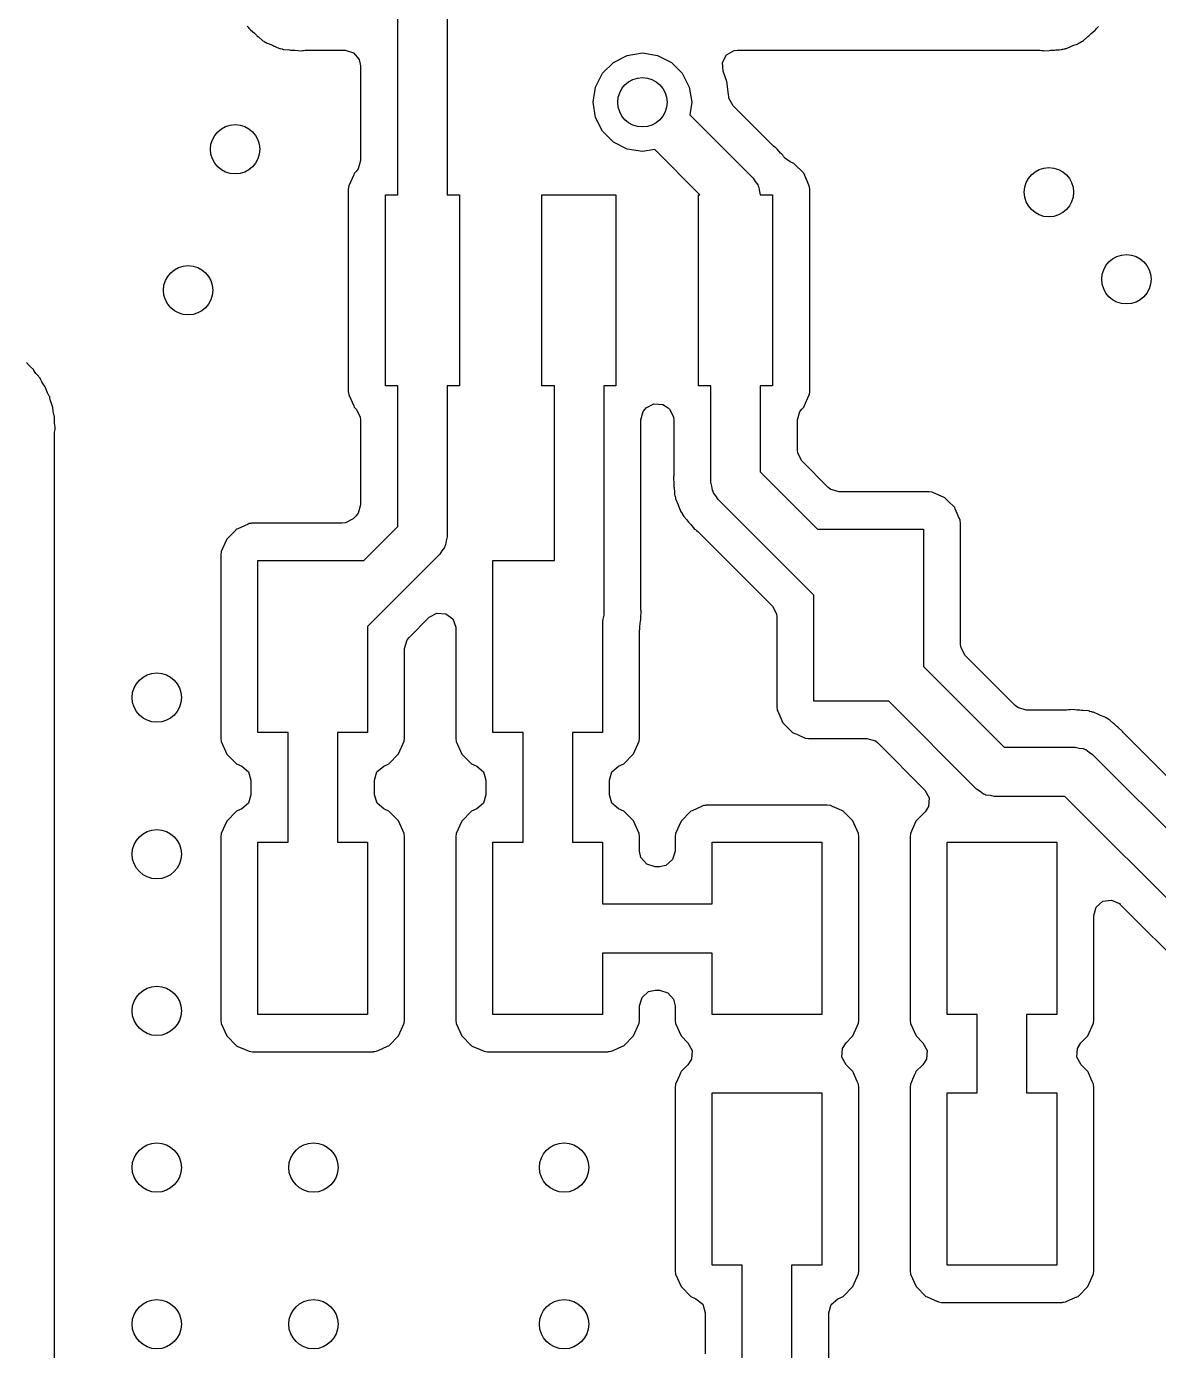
# Model space of a CAD drawing. Extents: x 1.61 to 3.5, y 0.06 to 3.74.
# Drawn here: x 2.3389 to 2.7003, y 1.0881 to 1.5107 of the extents above; entities that cross this region are included whole.
import ezdxf

# ---------------------------------------------------------------- set-up
doc = ezdxf.new("R2010")
doc.units = 0
doc.header["$MEASUREMENT"] = 0
doc.layers.add('BLACK', color=7, linetype='CONTINUOUS')

msp = doc.modelspace()

# ---------------------------------------------------------------- linework, layer by layer
at = {"layer": 'BLACK', "linetype": 'CONTINUOUS'}
for p, q in [((2.45739, 1.45701), (2.45739, 1.51493)), ((2.47314, 1.51454), (2.47314, 1.45701)), ((2.40938, 1.51082), (2.40967, 1.51045)), ((2.40967, 1.51045), (2.40969, 1.51046)), ((2.40969, 1.51046), (2.40991, 1.5102)), ((2.40991, 1.5102), (2.4101, 1.5099)), ((2.4101, 1.5099), (2.41037, 1.50966)), ((2.41037, 1.50966), (2.41037, 1.50966)), ((2.41037, 1.50966), (2.41167, 1.50852)), ((2.6788, 1.50845), (2.68, 1.50948)), ((2.68, 1.50948), (2.68027, 1.50971)), ((2.68027, 1.50971), (2.68046, 1.51001)), ((2.68046, 1.51001), (2.68069, 1.51028)), ((2.68069, 1.51028), (2.68104, 1.51071)), ((2.68069, 1.51028), (2.68069, 1.51028)), ((2.41167, 1.50852), (2.41189, 1.50831)), ((2.41189, 1.50831), (2.41233, 1.50787)), ((2.41233, 1.50787), (2.41247, 1.50776)), ((2.41247, 1.50776), (2.41247, 1.50776)), ((2.41247, 1.50776), (2.41265, 1.50762)), ((2.41265, 1.50762), (2.41296, 1.50737)), ((2.41296, 1.50737), (2.41433, 1.50616)), ((2.41433, 1.50616), (2.41465, 1.50601)), ((2.41465, 1.50601), (2.41478, 1.50593)), ((2.41478, 1.50593), (2.41529, 1.50562)), ((2.41529, 1.50562), (2.41542, 1.50555)), ((2.41542, 1.50555), (2.4157, 1.50534)), ((2.4157, 1.50534), (2.41603, 1.50521)), ((2.41603, 1.50521), (2.41603, 1.50521)), ((2.41603, 1.50521), (2.41742, 1.50469)), ((2.41742, 1.50469), (2.41779, 1.50454)), ((2.41779, 1.50454), (2.41944, 1.50376)), ((2.67252, 1.50445), (2.67289, 1.5046)), ((2.67289, 1.5046), (2.67428, 1.5051)), ((2.67428, 1.5051), (2.67461, 1.50522)), ((2.67428, 1.5051), (2.67428, 1.5051)), ((2.67461, 1.50522), (2.6749, 1.50543)), ((2.6749, 1.50543), (2.67503, 1.5055)), ((2.67503, 1.5055), (2.67554, 1.5058)), ((2.67554, 1.5058), (2.67567, 1.50588)), ((2.67567, 1.50588), (2.67599, 1.50603)), ((2.67599, 1.50603), (2.67626, 1.50626)), ((2.67626, 1.50626), (2.67738, 1.50722)), ((2.67626, 1.50626), (2.67626, 1.50626)), ((2.67738, 1.50722), (2.67769, 1.50747)), ((2.67769, 1.50747), (2.67796, 1.50767)), ((2.67796, 1.50767), (2.67811, 1.50778)), ((2.67811, 1.50778), (2.67853, 1.5082)), ((2.67853, 1.5082), (2.6788, 1.50845)), ((2.41944, 1.50376), (2.41979, 1.50371)), ((2.41979, 1.50371), (2.41994, 1.50366)), ((2.41994, 1.50366), (2.42051, 1.50351)), ((2.42051, 1.50351), (2.42066, 1.50348)), ((2.42066, 1.50348), (2.42099, 1.50336)), ((2.42099, 1.50336), (2.42282, 1.50322)), ((2.42282, 1.50322), (2.42321, 1.50318)), ((2.42321, 1.50318), (2.42373, 1.50309)), ((2.42373, 1.50309), (2.42433, 1.50309)), ((2.42433, 1.50309), (2.42469, 1.50308)), ((2.42469, 1.50308), (2.42662, 1.50294)), ((2.42662, 1.50294), (2.42696, 1.50301)), ((2.42696, 1.50301), (2.42732, 1.50304)), ((2.42732, 1.50304), (2.42787, 1.50309)), ((2.42732, 1.50304), (2.42732, 1.50304)), ((2.42787, 1.50309), (2.4406, 1.50309)), ((2.4406, 1.50309), (2.44328, 1.50231)), ((2.44328, 1.50231), (2.44511, 1.50019)), ((2.52624, 1.49924), (2.53063, 1.50148)), ((2.53063, 1.50148), (2.5355, 1.50225)), ((2.5355, 1.50225), (2.54037, 1.50148)), ((2.54037, 1.50148), (2.54476, 1.49924)), ((2.56104, 1.49917), (2.56237, 1.50163)), ((2.56237, 1.50163), (2.56482, 1.50298)), ((2.56482, 1.50298), (2.56589, 1.50309)), ((2.56589, 1.50309), (2.6625, 1.50309)), ((2.6625, 1.50309), (2.66297, 1.50304)), ((2.66297, 1.50304), (2.66297, 1.50306)), ((2.66297, 1.50306), (2.66332, 1.50303)), ((2.66332, 1.50303), (2.66367, 1.50296)), ((2.66367, 1.50296), (2.66538, 1.50306)), ((2.66538, 1.50306), (2.66575, 1.50308)), ((2.66575, 1.50308), (2.66605, 1.50309)), ((2.66605, 1.50309), (2.66668, 1.50309)), ((2.66668, 1.50309), (2.66708, 1.50315)), ((2.66708, 1.50315), (2.66747, 1.50319)), ((2.66747, 1.50319), (2.66857, 1.50326)), ((2.66857, 1.50326), (2.6693, 1.50331)), ((2.6693, 1.50331), (2.66963, 1.50343)), ((2.66963, 1.50343), (2.66978, 1.50346)), ((2.66978, 1.50346), (2.67036, 1.5036)), ((2.67036, 1.5036), (2.6705, 1.50364)), ((2.6705, 1.50364), (2.67085, 1.50369)), ((2.67085, 1.50369), (2.67252, 1.50445)), ((2.44511, 1.50019), (2.44556, 1.49813)), ((2.44556, 1.49813), (2.44556, 1.4679)), ((2.52276, 1.49576), (2.52624, 1.49924)), ((2.54476, 1.49924), (2.54824, 1.49576)), ((2.56125, 1.49638), (2.56104, 1.49917)), ((2.56248, 1.49313), (2.56125, 1.49638)), ((2.52052, 1.49137), (2.52276, 1.49576)), ((2.54824, 1.49576), (2.55048, 1.49137)), ((2.56298, 1.48896), (2.56248, 1.49313)), ((2.51975, 1.4865), (2.52052, 1.49137)), ((2.55048, 1.49137), (2.55125, 1.4865)), ((2.56306, 1.4883), (2.56298, 1.48896)), ((2.56314, 1.48784), (2.56306, 1.4883)), ((2.56448, 1.48539), (2.56314, 1.48784)), ((2.52052, 1.48163), (2.51975, 1.4865)), ((2.55125, 1.4865), (2.55062, 1.48252)), ((2.57735, 1.47252), (2.56448, 1.48539)), ((2.52276, 1.47724), (2.52052, 1.48163)), ((2.55062, 1.48252), (2.57084, 1.46229)), ((2.52624, 1.47376), (2.52276, 1.47724)), ((2.53063, 1.47152), (2.52624, 1.47376)), ((2.5355, 1.47075), (2.53063, 1.47152)), ((2.53948, 1.47138), (2.5355, 1.47075)), ((2.55385, 1.45701), (2.53948, 1.47138)), ((2.57779, 1.47216), (2.57735, 1.47252)), ((2.57805, 1.47193), (2.57779, 1.47216)), ((2.57779, 1.47216), (2.57779, 1.47216)), ((2.57835, 1.47174), (2.57805, 1.47193)), ((2.57858, 1.47147), (2.57835, 1.47174)), ((2.57961, 1.47028), (2.57858, 1.47147)), ((2.44556, 1.4679), (2.44477, 1.46522)), ((2.57986, 1.47001), (2.57961, 1.47028)), ((2.58028, 1.46958), (2.57986, 1.47001)), ((2.5804, 1.46943), (2.58028, 1.46958)), ((2.58059, 1.46916), (2.5804, 1.46943)), ((2.5804, 1.46943), (2.5804, 1.46943)), ((2.58084, 1.46885), (2.58059, 1.46916)), ((2.58089, 1.46879), (2.58084, 1.46885)), ((2.58265, 1.46748), (2.58089, 1.46879)), ((2.58387, 1.46694), (2.58265, 1.46748)), ((2.58699, 1.46383), (2.58387, 1.46694)), ((2.44334, 1.46339), (2.4423, 1.46105)), ((2.44352, 1.46381), (2.44334, 1.46339)), ((2.44334, 1.46339), (2.44334, 1.46339)), ((2.44411, 1.4644), (2.44352, 1.46381)), ((2.44477, 1.46522), (2.44411, 1.4644)), ((2.57084, 1.46229), (2.57154, 1.46118)), ((2.58878, 1.4598), (2.58699, 1.46383)), ((2.44174, 1.45978), (2.44162, 1.45877)), ((2.44162, 1.45877), (2.44162, 1.39423)), ((2.4423, 1.46105), (2.44174, 1.45978)), ((2.57154, 1.46118), (2.57236, 1.46015)), ((2.57236, 1.46015), (2.57246, 1.45971)), ((2.57246, 1.45971), (2.5727, 1.45933)), ((2.5727, 1.45933), (2.57285, 1.45802)), ((2.57285, 1.45802), (2.57307, 1.45701)), ((2.58891, 1.45877), (2.58878, 1.4598)), ((2.58891, 1.39423), (2.58891, 1.45877)), ((2.45345, 1.39599), (2.45345, 1.45701)), ((2.45345, 1.45701), (2.45739, 1.45701)), ((2.47314, 1.45701), (2.47707, 1.45701)), ((2.47707, 1.45701), (2.47707, 1.39599)), ((2.50345, 1.39599), (2.50345, 1.45701)), ((2.50345, 1.45701), (2.52707, 1.45701)), ((2.52707, 1.45701), (2.52707, 1.39599)), ((2.55345, 1.39599), (2.55345, 1.45701)), ((2.55345, 1.45701), (2.55385, 1.45701)), ((2.57307, 1.45701), (2.57707, 1.45701)), ((2.57707, 1.45701), (2.57707, 1.39599)), ((2.3397, 1.40247), (2.33885, 1.40344)), ((2.34014, 1.40203), (2.3397, 1.40247)), ((2.3411, 1.40117), (2.34014, 1.40203)), ((2.34127, 1.40092), (2.3411, 1.40117)), ((2.34193, 1.39997), (2.34127, 1.40092)), ((2.34127, 1.40092), (2.34127, 1.40092)), ((2.34228, 1.39952), (2.34193, 1.39997)), ((2.34324, 1.39841), (2.34228, 1.39952)), ((2.34338, 1.39815), (2.34324, 1.39841)), ((2.34383, 1.39727), (2.34338, 1.39815)), ((2.34338, 1.39815), (2.34338, 1.39815)), ((2.34415, 1.39673), (2.34383, 1.39727)), ((2.34488, 1.39567), (2.34415, 1.39673)), ((2.34499, 1.39539), (2.34488, 1.39567)), ((2.3454, 1.3943), (2.34499, 1.39539)), ((2.45739, 1.39599), (2.45345, 1.39599)), ((2.45739, 1.35106), (2.45739, 1.39599)), ((2.47707, 1.39599), (2.47314, 1.39599)), ((2.47314, 1.39599), (2.47314, 1.34779)), ((2.50739, 1.39599), (2.50345, 1.39599)), ((2.50739, 1.3403), (2.50739, 1.39599)), ((2.52707, 1.39599), (2.52314, 1.39599)), ((2.52314, 1.39599), (2.52314, 1.32279)), ((2.55739, 1.39599), (2.55345, 1.39599)), ((2.55739, 1.3653), (2.55739, 1.39599)), ((2.57707, 1.39599), (2.57314, 1.39599)), ((2.57314, 1.39599), (2.57314, 1.36856)), ((2.34563, 1.39378), (2.3454, 1.3943)), ((2.34617, 1.39275), (2.34563, 1.39378)), ((2.3463, 1.39248), (2.34617, 1.39275)), ((2.34617, 1.39275), (2.34617, 1.39275)), ((2.34637, 1.39219), (2.3463, 1.39248)), ((2.3466, 1.39123), (2.34637, 1.39219)), ((2.34637, 1.39219), (2.34637, 1.39219)), ((2.34679, 1.39063), (2.3466, 1.39123)), ((2.34714, 1.38971), (2.34679, 1.39063)), ((2.44162, 1.39423), (2.44174, 1.3932)), ((2.44174, 1.3932), (2.4419, 1.39286)), ((2.4419, 1.39286), (2.4419, 1.39286)), ((2.4419, 1.39286), (2.44335, 1.38959)), ((2.58723, 1.38971), (2.58864, 1.39288)), ((2.58864, 1.39288), (2.58879, 1.39322)), ((2.58879, 1.39322), (2.58891, 1.39423)), ((2.34724, 1.38943), (2.34714, 1.38971)), ((2.34728, 1.38913), (2.34724, 1.38943)), ((2.34742, 1.38798), (2.34728, 1.38913)), ((2.34728, 1.38913), (2.34728, 1.38913)), ((2.34752, 1.38741), (2.34742, 1.38798)), ((2.34786, 1.38599), (2.34752, 1.38741)), ((2.44335, 1.38959), (2.44335, 1.38959)), ((2.44335, 1.38959), (2.44353, 1.38917)), ((2.44353, 1.38917), (2.4441, 1.3886)), ((2.4441, 1.3886), (2.44544, 1.38615)), ((2.44544, 1.38615), (2.44556, 1.38509)), ((2.53497, 1.3851), (2.53576, 1.38778)), ((2.53576, 1.38778), (2.53642, 1.3886)), ((2.53642, 1.3886), (2.53675, 1.38893)), ((2.53675, 1.38893), (2.5392, 1.39027)), ((2.5392, 1.39027), (2.54199, 1.39008)), ((2.54199, 1.39008), (2.54377, 1.38894)), ((2.54377, 1.38894), (2.5441, 1.3886)), ((2.5441, 1.3886), (2.54544, 1.38615)), ((2.54544, 1.38615), (2.54556, 1.38509)), ((2.58497, 1.3851), (2.58576, 1.38778)), ((2.58576, 1.38778), (2.58642, 1.3886)), ((2.58642, 1.3886), (2.58668, 1.38886)), ((2.58668, 1.38886), (2.58701, 1.38919)), ((2.58701, 1.38919), (2.58723, 1.38971)), ((2.34785, 1.38484), (2.34786, 1.38599)), ((2.34785, 1.3847), (2.34785, 1.38484)), ((2.34789, 1.38408), (2.34785, 1.3847)), ((2.34805, 1.3828), (2.34789, 1.38408)), ((2.34789, 1.38118), (2.34802, 1.38206)), ((2.34802, 1.38206), (2.34804, 1.38222)), ((2.34802, 1.38206), (2.34802, 1.38206)), ((2.34804, 1.38222), (2.34805, 1.3828)), ((2.44556, 1.38509), (2.44556, 1.35802)), ((2.53497, 1.32541), (2.53497, 1.3851)), ((2.54556, 1.38509), (2.54556, 1.36806)), ((2.58497, 1.37552), (2.58497, 1.3851)), ((2.34784, 1.38049), (2.34789, 1.38118)), ((2.34784, 1.07376), (2.34784, 1.38049)), ((2.58508, 1.37446), (2.58497, 1.37552)), ((2.58642, 1.37201), (2.58508, 1.37446)), ((2.59485, 1.36358), (2.58642, 1.37201)), ((2.5455, 1.36724), (2.54542, 1.3669)), ((2.54542, 1.3669), (2.54544, 1.36654)), ((2.54544, 1.36654), (2.54555, 1.36482)), ((2.54553, 1.36759), (2.5455, 1.36724)), ((2.54556, 1.36806), (2.54551, 1.36759)), ((2.54551, 1.36759), (2.54553, 1.36759)), ((2.55768, 1.36402), (2.55739, 1.3653)), ((2.57314, 1.36856), (2.5914, 1.3503)), ((2.54555, 1.36482), (2.54556, 1.36451)), ((2.54556, 1.36451), (2.54556, 1.36388)), ((2.54556, 1.36388), (2.54558, 1.36371)), ((2.54558, 1.36371), (2.54562, 1.36349)), ((2.54562, 1.36349), (2.54566, 1.36309)), ((2.54566, 1.36309), (2.5457, 1.36238)), ((2.5457, 1.36238), (2.54577, 1.36126)), ((2.54577, 1.36126), (2.54589, 1.36093)), ((2.54589, 1.36093), (2.54592, 1.36078)), ((2.54592, 1.36078), (2.54606, 1.3602)), ((2.55783, 1.36271), (2.55768, 1.36402)), ((2.55807, 1.36233), (2.55783, 1.36271)), ((2.55817, 1.36188), (2.55807, 1.36233)), ((2.55899, 1.36086), (2.55817, 1.36188)), ((2.55969, 1.35974), (2.55899, 1.36086)), ((2.59567, 1.36292), (2.59485, 1.36358)), ((2.59835, 1.36213), (2.59567, 1.36292)), ((2.62702, 1.36213), (2.59835, 1.36213)), ((2.62803, 1.36201), (2.62702, 1.36213)), ((2.62837, 1.36186), (2.62803, 1.36201)), ((2.63164, 1.36042), (2.62837, 1.36186)), ((2.62837, 1.36186), (2.62837, 1.36186)), ((2.44556, 1.35802), (2.44477, 1.35533)), ((2.54606, 1.3602), (2.54611, 1.36006)), ((2.54611, 1.36006), (2.54616, 1.35971)), ((2.54616, 1.35971), (2.54691, 1.35804)), ((2.54691, 1.35804), (2.54706, 1.35768)), ((2.54706, 1.35768), (2.54757, 1.35629)), ((2.59026, 1.32916), (2.55969, 1.35974)), ((2.63206, 1.36023), (2.63164, 1.36042)), ((2.63164, 1.36042), (2.63164, 1.36042)), ((2.63342, 1.35887), (2.63206, 1.36023)), ((2.63476, 1.35754), (2.63342, 1.35887)), ((2.63518, 1.35712), (2.63476, 1.35754)), ((2.63537, 1.3567), (2.63518, 1.35712)), ((2.63634, 1.35451), (2.63537, 1.3567)), ((2.44318, 1.35358), (2.44073, 1.35224)), ((2.44411, 1.35451), (2.44318, 1.35358)), ((2.44477, 1.35533), (2.44411, 1.35451)), ((2.54757, 1.35629), (2.54757, 1.35629)), ((2.54757, 1.35629), (2.54769, 1.35595)), ((2.54769, 1.35595), (2.5479, 1.35567)), ((2.5479, 1.35567), (2.54797, 1.35554)), ((2.54797, 1.35554), (2.54827, 1.35502)), ((2.54827, 1.35502), (2.54835, 1.3549)), ((2.54835, 1.3549), (2.54849, 1.35457)), ((2.54849, 1.35457), (2.54872, 1.35431)), ((2.54872, 1.35431), (2.54872, 1.35431)), ((2.54872, 1.35431), (2.54969, 1.35319)), ((2.54969, 1.35319), (2.54994, 1.35287)), ((2.54994, 1.35287), (2.55024, 1.35245)), ((2.55024, 1.35245), (2.55067, 1.35203)), ((2.63697, 1.35309), (2.63634, 1.35451)), ((2.63709, 1.35206), (2.63697, 1.35309)), ((2.4056, 1.34987), (2.40283, 1.3471)), ((2.40562, 1.34989), (2.4056, 1.34987)), ((2.40595, 1.35022), (2.40562, 1.34989)), ((2.40562, 1.34989), (2.40562, 1.34989)), ((2.40637, 1.3504), (2.40595, 1.35022)), ((2.40963, 1.35186), (2.40637, 1.3504)), ((2.40997, 1.35201), (2.40963, 1.35186)), ((2.40963, 1.35186), (2.40963, 1.35186)), ((2.41057, 1.35208), (2.40997, 1.35201)), ((2.41086, 1.35211), (2.41057, 1.35208)), ((2.41101, 1.35213), (2.41086, 1.35211)), ((2.41086, 1.35211), (2.41086, 1.35211)), ((2.43967, 1.35213), (2.41101, 1.35213)), ((2.44073, 1.35224), (2.43967, 1.35213)), ((2.44663, 1.3403), (2.45739, 1.35106)), ((2.55067, 1.35203), (2.55092, 1.35176)), ((2.55092, 1.35176), (2.55218, 1.3503)), ((2.55218, 1.3503), (2.55247, 1.35011)), ((2.55247, 1.35011), (2.55274, 1.34987)), ((2.55274, 1.34987), (2.55274, 1.34987)), ((2.55274, 1.34987), (2.55318, 1.34952)), ((2.55318, 1.34952), (2.57698, 1.32572)), ((2.5914, 1.3503), (2.62526, 1.3503)), ((2.62526, 1.3503), (2.62526, 1.30643)), ((2.63709, 1.31339), (2.63709, 1.35206)), ((2.40283, 1.3471), (2.40105, 1.34307)), ((2.47235, 1.34437), (2.47153, 1.34334)), ((2.47245, 1.34481), (2.47235, 1.34437)), ((2.4727, 1.3452), (2.47245, 1.34481)), ((2.47284, 1.3465), (2.4727, 1.3452)), ((2.47314, 1.34779), (2.47284, 1.3465)), ((2.40105, 1.34307), (2.40093, 1.34206)), ((2.40093, 1.34206), (2.40093, 1.28354)), ((2.41276, 1.2853), (2.41276, 1.3403)), ((2.41276, 1.3403), (2.44663, 1.3403)), ((2.47083, 1.34223), (2.44776, 1.31916)), ((2.47153, 1.34334), (2.47083, 1.34223)), ((2.48776, 1.2853), (2.48776, 1.3403)), ((2.48776, 1.3403), (2.50739, 1.3403)), ((2.59026, 1.2953), (2.59026, 1.32916)), ((2.46746, 1.32213), (2.46992, 1.32347)), ((2.46992, 1.32347), (2.47271, 1.32327)), ((2.47271, 1.32327), (2.47494, 1.3216)), ((2.52314, 1.32279), (2.52284, 1.3215)), ((2.53503, 1.32485), (2.53497, 1.32541)), ((2.53498, 1.32223), (2.5351, 1.3238)), ((2.53505, 1.3245), (2.53503, 1.32485)), ((2.53503, 1.32485), (2.53503, 1.32485)), ((2.53513, 1.32415), (2.53505, 1.3245)), ((2.5351, 1.3238), (2.53513, 1.32415)), ((2.57698, 1.32572), (2.57832, 1.32326)), ((2.57832, 1.32326), (2.57843, 1.32221)), ((2.44776, 1.31916), (2.44776, 1.2853)), ((2.46105, 1.31572), (2.46746, 1.32213)), ((2.47494, 1.3216), (2.47592, 1.31898)), ((2.47592, 1.31898), (2.47593, 1.31863)), ((2.47593, 1.31863), (2.47593, 1.28354)), ((2.52284, 1.3215), (2.52276, 1.3208)), ((2.52276, 1.3208), (2.52276, 1.2853)), ((2.53467, 1.31844), (2.53471, 1.31852)), ((2.53471, 1.31852), (2.53473, 1.31888)), ((2.53473, 1.31888), (2.53484, 1.32035)), ((2.53473, 1.31888), (2.53473, 1.31888)), ((2.53484, 1.32035), (2.53489, 1.32075)), ((2.53489, 1.32075), (2.53497, 1.32126)), ((2.53497, 1.32186), (2.53498, 1.32223)), ((2.53497, 1.32126), (2.53497, 1.32186)), ((2.57843, 1.32221), (2.57843, 1.29354)), ((2.45959, 1.31221), (2.46038, 1.31489)), ((2.46038, 1.31489), (2.46105, 1.31572)), ((2.53459, 1.31771), (2.53467, 1.31844)), ((2.53459, 1.28354), (2.53459, 1.31771)), ((2.45959, 1.28354), (2.45959, 1.31221)), ((2.63721, 1.31234), (2.63709, 1.31339)), ((2.63855, 1.30988), (2.63721, 1.31234)), ((2.62526, 1.30643), (2.65103, 1.28067)), ((2.65447, 1.29396), (2.63855, 1.30988)), ((2.57843, 1.29354), (2.57856, 1.29251)), ((2.61413, 1.2953), (2.59026, 1.2953)), ((2.6422, 1.26723), (2.61413, 1.2953)), ((2.6553, 1.29329), (2.65447, 1.29396)), ((2.65798, 1.2925), (2.6553, 1.29329)), ((2.57856, 1.29251), (2.57871, 1.29217)), ((2.57871, 1.29217), (2.57871, 1.29217)), ((2.57871, 1.29217), (2.57905, 1.2914)), ((2.57905, 1.2914), (2.58034, 1.28848)), ((2.671, 1.2925), (2.65798, 1.2925)), ((2.67156, 1.29256), (2.671, 1.2925)), ((2.67191, 1.29259), (2.67156, 1.29256)), ((2.67156, 1.29256), (2.67156, 1.29256)), ((2.67226, 1.29266), (2.67191, 1.29259)), ((2.67357, 1.29256), (2.67226, 1.29266)), ((2.67418, 1.29252), (2.67357, 1.29256)), ((2.67455, 1.2925), (2.67418, 1.29252)), ((2.67515, 1.2925), (2.67455, 1.2925)), ((2.67566, 1.29242), (2.67515, 1.2925)), ((2.67606, 1.29238), (2.67566, 1.29242)), ((2.67789, 1.29224), (2.67606, 1.29238)), ((2.67822, 1.29212), (2.67789, 1.29224)), ((2.67836, 1.29209), (2.67822, 1.29212)), ((2.67894, 1.29193), (2.67836, 1.29209)), ((2.67908, 1.29189), (2.67894, 1.29193)), ((2.67943, 1.29184), (2.67908, 1.29189)), ((2.67975, 1.29169), (2.67943, 1.29184)), ((2.68109, 1.29106), (2.67975, 1.29169)), ((2.67975, 1.29169), (2.67975, 1.29169)), ((2.68146, 1.2909), (2.68109, 1.29106)), ((2.68317, 1.29026), (2.68146, 1.2909)), ((2.68345, 1.29005), (2.68317, 1.29026)), ((2.68358, 1.28998), (2.68345, 1.29005)), ((2.6841, 1.28967), (2.68358, 1.28998)), ((2.68422, 1.28959), (2.6841, 1.28967)), ((2.68454, 1.28944), (2.68422, 1.28959)), ((2.6848, 1.2892), (2.68454, 1.28944)), ((2.68591, 1.28823), (2.6848, 1.2892)), ((2.42239, 1.2853), (2.41276, 1.2853)), ((2.42239, 1.2503), (2.42239, 1.2853)), ((2.44776, 1.2853), (2.43814, 1.2853)), ((2.43814, 1.2853), (2.43814, 1.2503)), ((2.49739, 1.2853), (2.48776, 1.2853)), ((2.49739, 1.2503), (2.49739, 1.2853)), ((2.52276, 1.2853), (2.51314, 1.2853)), ((2.51314, 1.2853), (2.51314, 1.2503)), ((2.58034, 1.28848), (2.58067, 1.28816)), ((2.58067, 1.28816), (2.58067, 1.28816)), ((2.58067, 1.28816), (2.5811, 1.28773)), ((2.5811, 1.28773), (2.58346, 1.28537)), ((2.58346, 1.28537), (2.58388, 1.28518)), ((2.58388, 1.28518), (2.58388, 1.28518)), ((2.58388, 1.28518), (2.5848, 1.28478)), ((2.5848, 1.28478), (2.5875, 1.28359)), ((2.68622, 1.28797), (2.68591, 1.28823)), ((2.6864, 1.28784), (2.68622, 1.28797)), ((2.68654, 1.28773), (2.6864, 1.28784)), ((2.68698, 1.28729), (2.68654, 1.28773)), ((2.68721, 1.28708), (2.68698, 1.28729)), ((2.68877, 1.2857), (2.68721, 1.28708)), ((2.68896, 1.2854), (2.68877, 1.2857)), ((2.68919, 1.28513), (2.68896, 1.2854)), ((2.6892, 1.28515), (2.68919, 1.28513)), ((2.6895, 1.28478), (2.6892, 1.28515)), ((2.79735, 1.17693), (2.6895, 1.28478)), ((2.40093, 1.28354), (2.40106, 1.28251)), ((2.40106, 1.28251), (2.40284, 1.27848)), ((2.45769, 1.2785), (2.45948, 1.28253)), ((2.45948, 1.28253), (2.45959, 1.28354)), ((2.47593, 1.28354), (2.47606, 1.28251)), ((2.47606, 1.28251), (2.47784, 1.27848)), ((2.53269, 1.2785), (2.53448, 1.28253)), ((2.53448, 1.28253), (2.53459, 1.28354)), ((2.5875, 1.28359), (2.58851, 1.28347)), ((2.58851, 1.28347), (2.60717, 1.28347)), ((2.60717, 1.28347), (2.60986, 1.28268)), ((2.60986, 1.28268), (2.61068, 1.28202)), ((2.61068, 1.28202), (2.6257, 1.26699)), ((2.65103, 1.28067), (2.67362, 1.28067)), ((2.67362, 1.28067), (2.67491, 1.28038)), ((2.40284, 1.27848), (2.40596, 1.27537)), ((2.45458, 1.27538), (2.45769, 1.2785)), ((2.47784, 1.27848), (2.48096, 1.27537)), ((2.52958, 1.27538), (2.53269, 1.2785)), ((2.67491, 1.28038), (2.67621, 1.28023)), ((2.67621, 1.28023), (2.6766, 1.27999)), ((2.6766, 1.27999), (2.67704, 1.27989)), ((2.67704, 1.27989), (2.67806, 1.27907)), ((2.67806, 1.27907), (2.67918, 1.27837)), ((2.67918, 1.27837), (2.79084, 1.1667)), ((2.40596, 1.27537), (2.4076, 1.27464)), ((2.4076, 1.27464), (2.40974, 1.27284)), ((2.40974, 1.27284), (2.41056, 1.27011)), ((2.44997, 1.27011), (2.45076, 1.27279)), ((2.45076, 1.27279), (2.45292, 1.27464)), ((2.45292, 1.27464), (2.45458, 1.27538)), ((2.48096, 1.27537), (2.4826, 1.27464)), ((2.4826, 1.27464), (2.48474, 1.27284)), ((2.48474, 1.27284), (2.48556, 1.27011)), ((2.52497, 1.27011), (2.52576, 1.27279)), ((2.52576, 1.27279), (2.52792, 1.27464)), ((2.52792, 1.27464), (2.52958, 1.27538)), ((2.41056, 1.27011), (2.41056, 1.26549)), ((2.44997, 1.26549), (2.44997, 1.27011)), ((2.48556, 1.27011), (2.48556, 1.26549)), ((2.52497, 1.26549), (2.52497, 1.27011)), ((2.41056, 1.26549), (2.40977, 1.26281)), ((2.45079, 1.26276), (2.44997, 1.26549)), ((2.48556, 1.26549), (2.48477, 1.26281)), ((2.52579, 1.26276), (2.52497, 1.26549)), ((2.6257, 1.26699), (2.62704, 1.26454)), ((2.62704, 1.26454), (2.62685, 1.26175)), ((2.64331, 1.26653), (2.6422, 1.26723)), ((2.64434, 1.26571), (2.64331, 1.26653)), ((2.64478, 1.26561), (2.64434, 1.26571)), ((2.64516, 1.26537), (2.64478, 1.26561)), ((2.64647, 1.26522), (2.64516, 1.26537)), ((2.64775, 1.26493), (2.64647, 1.26522)), ((2.67035, 1.26493), (2.64775, 1.26493)), ((2.77739, 1.15788), (2.67035, 1.26493)), ((2.40595, 1.26022), (2.40283, 1.2571)), ((2.40761, 1.26096), (2.40595, 1.26022)), ((2.40977, 1.26281), (2.40761, 1.26096)), ((2.45292, 1.26096), (2.45079, 1.26276)), ((2.45456, 1.26023), (2.45292, 1.26096)), ((2.45768, 1.25712), (2.45456, 1.26023)), ((2.48095, 1.26022), (2.47783, 1.2571)), ((2.48261, 1.26096), (2.48095, 1.26022)), ((2.48477, 1.26281), (2.48261, 1.26096)), ((2.52792, 1.26096), (2.52579, 1.26276)), ((2.52956, 1.26023), (2.52792, 1.26096)), ((2.53268, 1.25712), (2.52956, 1.26023)), ((2.55095, 1.26022), (2.54783, 1.2571)), ((2.55137, 1.2604), (2.55095, 1.26022)), ((2.55463, 1.26186), (2.55137, 1.2604)), ((2.55497, 1.26201), (2.55463, 1.26186)), ((2.55463, 1.26186), (2.55463, 1.26186)), ((2.55561, 1.26208), (2.55497, 1.26201)), ((2.55586, 1.26211), (2.55561, 1.26208)), ((2.55601, 1.26213), (2.55586, 1.26211)), ((2.55586, 1.26211), (2.55586, 1.26211)), ((2.59452, 1.26213), (2.55601, 1.26213)), ((2.59553, 1.26201), (2.59452, 1.26213)), ((2.59613, 1.26175), (2.59553, 1.26201)), ((2.59914, 1.26042), (2.59613, 1.26175)), ((2.59956, 1.26023), (2.59914, 1.26042)), ((2.59914, 1.26042), (2.59914, 1.26042)), ((2.60268, 1.25712), (2.59956, 1.26023)), ((2.62571, 1.25998), (2.62283, 1.2571)), ((2.62685, 1.26175), (2.62571, 1.25998)), ((2.40283, 1.2571), (2.40105, 1.25307)), ((2.45947, 1.25309), (2.45768, 1.25712)), ((2.47783, 1.2571), (2.47605, 1.25307)), ((2.53447, 1.25309), (2.53268, 1.25712)), ((2.54783, 1.2571), (2.54605, 1.25307)), ((2.60447, 1.25309), (2.60268, 1.25712)), ((2.62283, 1.2571), (2.62105, 1.25307)), ((2.40105, 1.25307), (2.40093, 1.25206)), ((2.40093, 1.25206), (2.40093, 1.19354)), ((2.45959, 1.25206), (2.45947, 1.25309)), ((2.45959, 1.19354), (2.45959, 1.25206)), ((2.47605, 1.25307), (2.47593, 1.25206)), ((2.47593, 1.25206), (2.47593, 1.19354)), ((2.53459, 1.25206), (2.53447, 1.25309)), ((2.53459, 1.24746), (2.53459, 1.25206)), ((2.54605, 1.25307), (2.54593, 1.25206)), ((2.54593, 1.25206), (2.54593, 1.24746)), ((2.60459, 1.25206), (2.60447, 1.25309)), ((2.60459, 1.19354), (2.60459, 1.25206)), ((2.62105, 1.25307), (2.62093, 1.25206)), ((2.62093, 1.25206), (2.62093, 1.19354)), ((2.41276, 1.1953), (2.41276, 1.2503)), ((2.41276, 1.2503), (2.42239, 1.2503)), ((2.43814, 1.2503), (2.44776, 1.2503)), ((2.44776, 1.2503), (2.44776, 1.1953)), ((2.48776, 1.1953), (2.48776, 1.2503)), ((2.48776, 1.2503), (2.49739, 1.2503)), ((2.51314, 1.2503), (2.52276, 1.2503)), ((2.52276, 1.2503), (2.52276, 1.23067)), ((2.53504, 1.2454), (2.53459, 1.24746)), ((2.54593, 1.24746), (2.54515, 1.24478)), ((2.55776, 1.23067), (2.55776, 1.2503)), ((2.55776, 1.2503), (2.59276, 1.2503)), ((2.59276, 1.2503), (2.59276, 1.1953)), ((2.63276, 1.1953), (2.63276, 1.2503)), ((2.63276, 1.2503), (2.66776, 1.2503)), ((2.66776, 1.2503), (2.66776, 1.1953)), ((2.53687, 1.24329), (2.53504, 1.2454)), ((2.53956, 1.2425), (2.53687, 1.24329)), ((2.54097, 1.2425), (2.53956, 1.2425)), ((2.54303, 1.24295), (2.54097, 1.2425)), ((2.54515, 1.24478), (2.54303, 1.24295)), ((2.52276, 1.23067), (2.55776, 1.23067)), ((2.68038, 1.22965), (2.68249, 1.23148)), ((2.68249, 1.23148), (2.68526, 1.23188)), ((2.68526, 1.23188), (2.6878, 1.23072)), ((2.6878, 1.23072), (2.68806, 1.23048)), ((2.68806, 1.23048), (2.76411, 1.15444)), ((2.67959, 1.22697), (2.68038, 1.22965)), ((2.67959, 1.19354), (2.67959, 1.22697)), ((2.55776, 1.21493), (2.52276, 1.21493)), ((2.52276, 1.21493), (2.52276, 1.1953)), ((2.55776, 1.1953), (2.55776, 1.21493)), ((2.53459, 1.19813), (2.53538, 1.20082)), ((2.53538, 1.20082), (2.53749, 1.20265)), ((2.53749, 1.20265), (2.53956, 1.20309)), ((2.53956, 1.20309), (2.54097, 1.20309)), ((2.54097, 1.20309), (2.54365, 1.20231)), ((2.54365, 1.20231), (2.54548, 1.20019)), ((2.54548, 1.20019), (2.54593, 1.19813)), ((2.53459, 1.19354), (2.53459, 1.19813)), ((2.54593, 1.19813), (2.54593, 1.19354)), ((2.40093, 1.19354), (2.40106, 1.19251)), ((2.40106, 1.19251), (2.40284, 1.18848)), ((2.44776, 1.1953), (2.41276, 1.1953)), ((2.45769, 1.1885), (2.45948, 1.19253)), ((2.45948, 1.19253), (2.45959, 1.19354)), ((2.47593, 1.19354), (2.47606, 1.19251)), ((2.47606, 1.19251), (2.47784, 1.18848)), ((2.52276, 1.1953), (2.48776, 1.1953)), ((2.53269, 1.1885), (2.53448, 1.19253)), ((2.53448, 1.19253), (2.53459, 1.19354)), ((2.54593, 1.19354), (2.54606, 1.19251)), ((2.54606, 1.19251), (2.54784, 1.18848)), ((2.59276, 1.1953), (2.55776, 1.1953)), ((2.60269, 1.1885), (2.60448, 1.19253)), ((2.60448, 1.19253), (2.60459, 1.19354)), ((2.62093, 1.19354), (2.62106, 1.19251)), ((2.62106, 1.19251), (2.62284, 1.18848)), ((2.64239, 1.1953), (2.63276, 1.1953)), ((2.64239, 1.1703), (2.64239, 1.1953)), ((2.66776, 1.1953), (2.65814, 1.1953)), ((2.65814, 1.1953), (2.65814, 1.1703)), ((2.67769, 1.1885), (2.67948, 1.19253)), ((2.67948, 1.19253), (2.67959, 1.19354)), ((2.40284, 1.18848), (2.40596, 1.18537)), ((2.45458, 1.18538), (2.45769, 1.1885)), ((2.47784, 1.18848), (2.48096, 1.18537)), ((2.52958, 1.18538), (2.53269, 1.1885)), ((2.54784, 1.18848), (2.55002, 1.18631)), ((2.6005, 1.1863), (2.60237, 1.18818)), ((2.60237, 1.18818), (2.60269, 1.1885)), ((2.62284, 1.18848), (2.62502, 1.18631)), ((2.6755, 1.1863), (2.67737, 1.18818)), ((2.67737, 1.18818), (2.67769, 1.1885)), ((2.40596, 1.18537), (2.40638, 1.18518)), ((2.40638, 1.18518), (2.40638, 1.18518)), ((2.40638, 1.18518), (2.40873, 1.18415)), ((2.40873, 1.18415), (2.40999, 1.18359)), ((2.40999, 1.18359), (2.41101, 1.18347)), ((2.41101, 1.18347), (2.44952, 1.18347)), ((2.44952, 1.18347), (2.44967, 1.18349)), ((2.44967, 1.18349), (2.44997, 1.18352)), ((2.44967, 1.18349), (2.44967, 1.18349)), ((2.44997, 1.18352), (2.45055, 1.18359)), ((2.45055, 1.18359), (2.45116, 1.18386)), ((2.45116, 1.18386), (2.45416, 1.18519)), ((2.45416, 1.18519), (2.45458, 1.18538)), ((2.48096, 1.18537), (2.48138, 1.18518)), ((2.48138, 1.18518), (2.48138, 1.18518)), ((2.48138, 1.18518), (2.48373, 1.18415)), ((2.48373, 1.18415), (2.485, 1.18359)), ((2.485, 1.18359), (2.48601, 1.18347)), ((2.48601, 1.18347), (2.52452, 1.18347)), ((2.52452, 1.18347), (2.52467, 1.18349)), ((2.52467, 1.18349), (2.52497, 1.18352)), ((2.52467, 1.18349), (2.52467, 1.18349)), ((2.52497, 1.18352), (2.52555, 1.18359)), ((2.52555, 1.18359), (2.52616, 1.18386)), ((2.52616, 1.18386), (2.52916, 1.18519)), ((2.52916, 1.18519), (2.52958, 1.18538)), ((2.55002, 1.18631), (2.55136, 1.18386)), ((2.55136, 1.18386), (2.55116, 1.18107)), ((2.59917, 1.18174), (2.59936, 1.18453)), ((2.59936, 1.18453), (2.6005, 1.1863)), ((2.62502, 1.18631), (2.62636, 1.18386)), ((2.62636, 1.18386), (2.62616, 1.18107)), ((2.67417, 1.18174), (2.67436, 1.18453)), ((2.67436, 1.18453), (2.6755, 1.1863)), ((2.55003, 1.1793), (2.54783, 1.1771)), ((2.55116, 1.18107), (2.55003, 1.1793)), ((2.60051, 1.17929), (2.59917, 1.18174)), ((2.60268, 1.17712), (2.60051, 1.17929)), ((2.62503, 1.1793), (2.62283, 1.1771)), ((2.62616, 1.18107), (2.62503, 1.1793)), ((2.67551, 1.17929), (2.67417, 1.18174)), ((2.67768, 1.17712), (2.67551, 1.17929)), ((2.5473, 1.17589), (2.54605, 1.17307)), ((2.54765, 1.17668), (2.5473, 1.17589)), ((2.54783, 1.1771), (2.54765, 1.17668)), ((2.54765, 1.17668), (2.54765, 1.17668)), ((2.60287, 1.1767), (2.60268, 1.17712)), ((2.60407, 1.17399), (2.60287, 1.1767)), ((2.6223, 1.17589), (2.62105, 1.17307)), ((2.62265, 1.17668), (2.6223, 1.17589)), ((2.62283, 1.1771), (2.62265, 1.17668)), ((2.62265, 1.17668), (2.62265, 1.17668)), ((2.67787, 1.1767), (2.67768, 1.17712)), ((2.67907, 1.17399), (2.67787, 1.1767)), ((2.54605, 1.17307), (2.54593, 1.17206)), ((2.54593, 1.17206), (2.54593, 1.11354)), ((2.60447, 1.17309), (2.60407, 1.17399)), ((2.60459, 1.17206), (2.60447, 1.17309)), ((2.60459, 1.11354), (2.60459, 1.17206)), ((2.62105, 1.17307), (2.62093, 1.17206)), ((2.62093, 1.17206), (2.62093, 1.11354)), ((2.67947, 1.17309), (2.67907, 1.17399)), ((2.67959, 1.17206), (2.67947, 1.17309)), ((2.67959, 1.11354), (2.67959, 1.17206)), ((2.55776, 1.1153), (2.55776, 1.1703)), ((2.55776, 1.1703), (2.59276, 1.1703)), ((2.59276, 1.1703), (2.59276, 1.1153)), ((2.63276, 1.1153), (2.63276, 1.1703)), ((2.63276, 1.1703), (2.64239, 1.1703)), ((2.65814, 1.1703), (2.66776, 1.1703)), ((2.66776, 1.1703), (2.66776, 1.1153)), ((2.54593, 1.11354), (2.54606, 1.11251)), ((2.54606, 1.11251), (2.54784, 1.10848)), ((2.56739, 1.1153), (2.55776, 1.1153)), ((2.56739, 1.0703), (2.56739, 1.1153)), ((2.59276, 1.1153), (2.58314, 1.1153)), ((2.58314, 1.1153), (2.58314, 1.0703)), ((2.60269, 1.1085), (2.60448, 1.11253)), ((2.60448, 1.11253), (2.60459, 1.11354)), ((2.62093, 1.11354), (2.62106, 1.11251)), ((2.62106, 1.11251), (2.62284, 1.10848)), ((2.66776, 1.1153), (2.63276, 1.1153)), ((2.67769, 1.1085), (2.67948, 1.11253)), ((2.67948, 1.11253), (2.67959, 1.11354)), ((2.54784, 1.10848), (2.55096, 1.10537)), ((2.59958, 1.10538), (2.60269, 1.1085)), ((2.62284, 1.10848), (2.62596, 1.10537)), ((2.67458, 1.10538), (2.67769, 1.1085)), ((2.55096, 1.10537), (2.5526, 1.10464)), ((2.5526, 1.10464), (2.55474, 1.10284)), ((2.59576, 1.10279), (2.59792, 1.10464)), ((2.59792, 1.10464), (2.59958, 1.10538)), ((2.62596, 1.10537), (2.62638, 1.10518)), ((2.62638, 1.10518), (2.62638, 1.10518)), ((2.62638, 1.10518), (2.62873, 1.10415)), ((2.62873, 1.10415), (2.63, 1.10359)), ((2.63, 1.10359), (2.63101, 1.10347)), ((2.63101, 1.10347), (2.66952, 1.10347)), ((2.66952, 1.10347), (2.66967, 1.10349)), ((2.66967, 1.10349), (2.66997, 1.10352)), ((2.66967, 1.10349), (2.66967, 1.10349)), ((2.66997, 1.10352), (2.67055, 1.10359)), ((2.67055, 1.10359), (2.67124, 1.1039)), ((2.67124, 1.1039), (2.67416, 1.10519)), ((2.67416, 1.10519), (2.67458, 1.10538)), ((2.55474, 1.10284), (2.55556, 1.10011)), ((2.55556, 1.10011), (2.55556, 1.08707)), ((2.59497, 1.10011), (2.59576, 1.10279)), ((2.59497, 1.08188), (2.59497, 1.10011))]:
    msp.add_line(p, q, dxfattribs=at)
at = {"layer": 'BLACK'}
for centre in [(2.5355, 1.4865), (2.4055, 1.4715), (2.66526, 1.4578), (2.69, 1.43), (2.3905, 1.4265), (2.3805, 1.2965), (2.3805, 1.2465), (2.3805, 1.1965), (2.3805, 1.1465), (2.4305, 1.1465), (2.5105, 1.1465), (2.3805, 1.0965), (2.4305, 1.0965), (2.5105, 1.0965)]:
    msp.add_circle(centre, 0.007874, dxfattribs=at)

doc.saveas('drawing.dxf')
